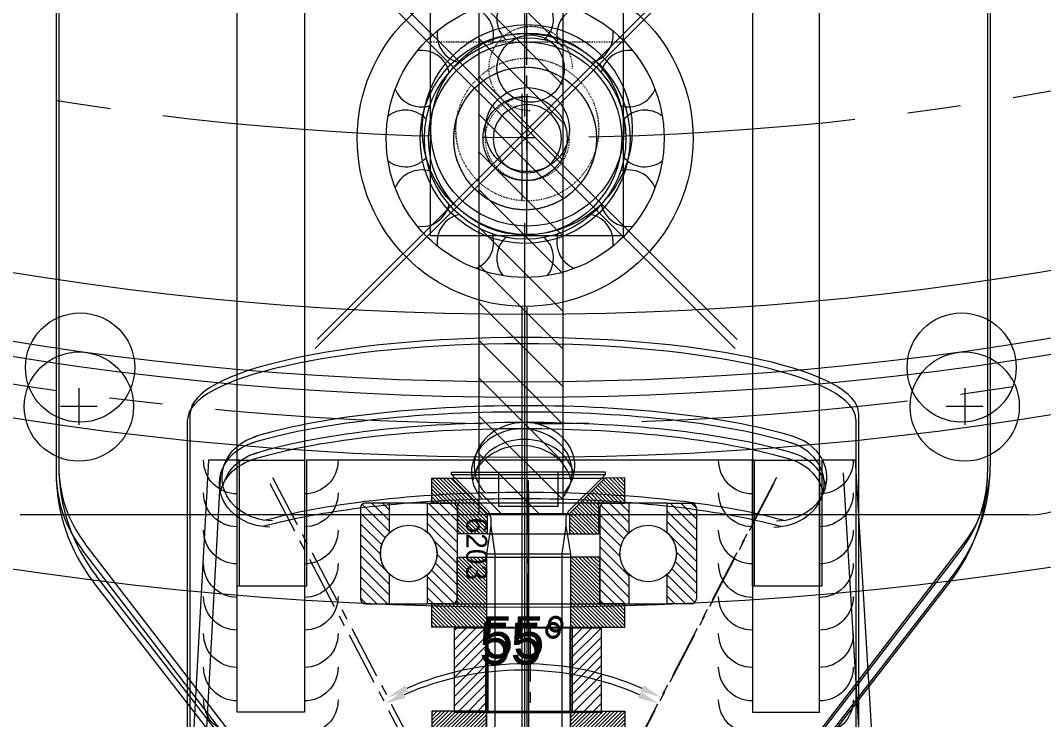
# Model space of a CAD drawing. Extents: x -3873 to 164127, y 7129 to 96529.
# Drawn here: x 83990 to 84111.8, y 63878.8 to 63962.1 of the extents above; entities that cross this region are included whole.
import ezdxf

# ---------------------------------------------------------------- set-up
doc = ezdxf.new("R2010")
doc.units = 0
doc.header["$PDMODE"] = 35
doc.header["$PDSIZE"] = 25
for name, pattern in [('CENTER', [50.8, 31.75, -6.35, 6.35, -6.35]), ('CENTRE', [50.8, 31.75, -6.35, 6.35, -6.35]), ('DASHED', [0.2068, 0.1655, -0.0413])]:
    doc.linetypes.add(name, pattern=pattern)
doc.layers.get('0').update_dxf_attribs({"linetype": 'CONTINUOUS'})
doc.layers.get('Defpoints').update_dxf_attribs({"linetype": 'CONTINUOUS'})
doc.layers.add('3-kose makarasi-485', color=7, linetype='CONTINUOUS')
doc.layers.add('LAYOUT Kromeka', color=1, linetype='CONTINUOUS', lineweight=5)
doc.dimstyles.new('ISO-25', dxfattribs={"dimtxt": 2.5, "dimasz": 2.5, "dimexe": 1.25, "dimexo": 0.625, "dimtad": 1, "dimtxsty": 'Standard', "dimcen": 2.5, "dimadec": 0, "dimazin": 0, "dimtfac": 1, "dimtmove": 0, "dimatfit": 3, "dimfxl": 0, "dimarcsym": 0})
pattern_1 = [(45, (-51801.0656, 3983.2469), (-1.122532015, 1.122532015), [])]
pattern_2 = [(135, (-61698.3186, -18096.7604), (-2.24506403, -2.24506403), [])]

# ---------------------------------------------------------------- blocks, each defined once
blk = doc.blocks.new('6203 burcu-yan')
at = {"linetype": 'Continuous', "ltscale": 0.2}
for radius in [11.5, 5.01]:
    blk.add_circle((0, 0), radius, dxfattribs=at)
at = {"linetype": 'DASHED', "ltscale": 0.2}
blk.add_circle((0, 0), 8.5, dxfattribs=at)
at = {"linetype": 'Continuous', "ltscale": 0.2}
blk.add_point((0, 0), dxfattribs=at)
blk = doc.blocks.new('ALT-profili-ust')
at = {"linetype": 'Continuous', "ltscale": 0.2}
for p, q in [((383.67, 54.91), (383.67, 50.54)), ((381.48, 52.73), (385.86, 52.73)), ((383.67, -50.54), (383.67, -54.91)), ((381.48, -52.73), (385.86, -52.73))]:
    blk.add_line(p, q, dxfattribs=at)
at = {"linetype": 'CENTRE', "ltscale": 2}
blk.add_line((-847.37, 0), (1061.83, 0), dxfattribs=at)
at = {"linetype": 'Continuous', "ltscale": 0.2}
for centre in [(383.67, 52.73), (383.67, -52.73)]:
    blk.add_circle(centre, 6.5, dxfattribs=at)
blk = doc.blocks.new('UST-profili-ust')
at = {"linetype": 'CENTRE', "ltscale": 2}
blk.add_line((-847.37, 0), (1061.83, 0), dxfattribs=at)
blk = doc.blocks.new('sase-ust')
at = {"linetype": 'CENTRE', "ltscale": 2}
blk.add_line((-955.77, 0.42), (963.44, 0.42), dxfattribs=at)
at = {"linetype": 'Continuous'}
for name, p in [('UST-profili-ust', (-98.39, 0.72)), ('ALT-profili-ust', (-98.39, 0.11))]:
    blk.add_blockref(name, p, dxfattribs=at)
blk = doc.blocks.new('*D335')
at = {"layer": '3-kose makarasi-485', "color": 252, "linetype": 'Continuous', "lineweight": -2, "transparency": 16777216}
blk.add_arc((172.81, 0), 35.05, 156.4345, 203.5655, dxfattribs=at)
at = {"layer": '3-kose makarasi-485', "color": 252, "linetype": 'Continuous', "transparency": 16777216}
for points in [[(140.31, 14.19), (141.06, 13.83), (141.76, 16.27)], [(141.06, -13.83), (140.31, -14.19), (141.76, -16.27)]]:
    blk.add_solid(points, dxfattribs=at)
at = {"layer": 'Defpoints', "color": 0, "linetype": 'Continuous', "transparency": 16777216}
for p in [(115.55, 30), (138.21, 5.61), (172.81, 0), (172.81, 0), (115.55, -30)]:
    blk.add_point(p, dxfattribs=at)
at = {"layer": '3-kose makarasi-485', "color": 1, "linetype": 'Continuous', "transparency": 16777216, "insert": (134.63, 0), "char_height": 5, "attachment_point": 5, "rotation": 90}
blk.add_mtext('55°', dxfattribs=at)
blk = doc.blocks.new('aktarici-sorting-direk-ust')
at = {"ltscale": 0.2}
h = blk.add_hatch(dxfattribs=at)
h.set_pattern_fill('ANSI31', color=256, style=0)
h.set_pattern_definition([(45, (-33705.045, -9066.7734), (-2.24506403, 2.24506403), [])])
h.paths.add_polyline_path([(222.74, -47.73), (133.02, -47.73), (133.02, -57.73), (222.74, -57.73)])
at = {"linetype": 'Continuous', "ltscale": 0.2}
for p, q in [((133.02, -47.73), (222.74, -47.73)), ((132.9, -57.73), (222.74, -57.73))]:
    blk.add_line(p, q, dxfattribs=at)
blk.add_lwpolyline([(222.74, 7.71), (222.74, -112.32)], dxfattribs=at)
for centre in [(205.2, -0.25), (205.2, -105.2)]:
    blk.add_circle(centre, 6.5, dxfattribs=at)
blk.add_arc((212.74, 7.71), 10, 0, 90, dxfattribs=at)
blk = doc.blocks.new('araba-govde-YENI-ust')
at = {"ltscale": 0.2}
h = blk.add_hatch(dxfattribs=at)
h.set_pattern_fill('ANSI31', color=256, scale=0.5, style=0)
h.set_pattern_definition(pattern_1)
h.paths.add_polyline_path([(-15.02, 14.59), (4.97, 14.59), (4.97, 18.19), (-80.02, 18.06), (-80.02, 14.59), (-60.02, 14.59), (-60.02, 13.66), (-15.02, 13.66)])
h = blk.add_hatch(dxfattribs=at)
h.set_pattern_fill('ANSI31', color=256, scale=0.5, style=0)
h.set_pattern_definition(pattern_1)
h.paths.add_polyline_path([(-80.02, -14.21), (-80.02, -17.68), (4.97, -17.81), (4.97, -14.21), (-15.02, -14.21), (-15.02, -13.28), (-60.02, -13.28), (-60.02, -14.21)])
at = {"linetype": 'DASHED', "ltscale": 0.2}
for p, q in [((-94.11, 11.7, 83.99), (-94.11, -11.32, 83.99)), ((-9, 11.7, -36.52), (-9, -11.32, -36.52)), ((-1, 11.7, -36.52), (-1, -11.32, -36.52))]:
    blk.add_line(p, q, dxfattribs=at)
at = {"linetype": 'Continuous', "ltscale": 0.2}
for p, q in [((-8, 11.7, 109.55), (-8, -11.32, 109.55)), ((-2, 11.7, 109.55), (-2, -11.32, 109.55))]:
    blk.add_line(p, q, dxfattribs=at)
at = {"linetype": 'CENTRE', "ltscale": 0.2}
for p, q in [((-5, 11.7, -109.55), (-5, -11.32, 109.55)), ((-117.11, 0.19, 146.07), (4.97, 0.19))]:
    blk.add_line(p, q, dxfattribs=at)
at = {"linetype": 'Continuous', "ltscale": 0.2, "elevation": 109.55}
for points in [[(-80.03, -17.81), (-80.03, 18.19), (4.97, 18.19), (4.97, -17.81)], [(-117.11, -11.32), (-117.11, 11.7), (4.97, 11.7), (4.97, -11.32)]]:
    blk.add_lwpolyline(points, close=True, dxfattribs=at)
at = {"linetype": 'Continuous', "ltscale": 0.2}
for points, elevation in [([(-80.03, 18.19), (-80.02, 14.64)], 146.07), ([(-80.02, 18.19), (-80.02, 14.59), (-60.02, 14.59), (-60.02, 13.66), (-15.02, 13.66), (-15.02, 14.59), (4.97, 14.59), (4.97, 18.19), (-80.03, 18.06)], 109.55), ([(-80.02, -17.81), (-80.02, -14.21), (-60.02, -14.21), (-60.02, -13.28), (-15.02, -13.28), (-15.02, -14.21), (4.97, -14.21), (4.97, -17.81), (-80.03, -17.68)], 109.55)]:
    blk.add_lwpolyline(points, dxfattribs=dict(at, elevation=elevation))
for points in [[(-80.02, 14.64), (-80.02, 14.59), (-60.02, 14.59), (-60.02, 13.66), (-15.02, 13.66), (-15.02, 14.59), (4.97, 14.59)], [(-80.02, -14.21), (-80.02, -14.21), (-60.02, -14.21), (-60.02, -13.28), (-15.02, -13.28), (-15.02, -14.21), (4.97, -14.21)]]:
    blk.add_lwpolyline(points, dxfattribs=at)
blk.add_circle((-105.59, 0.26, 182.58), 4.06, dxfattribs=at)
at = {"linetype": 'DASHED', "ltscale": 0.2}
blk.add_arc((-105.59, 0.26, 182.58), 5, 90, 0, dxfattribs=at)
blk = doc.blocks.new('6203-ust')
at = {"ltscale": 0.5}
for radius in [20, 16.54, 12, 8.5]:
    blk.add_circle((0, 0), radius, dxfattribs=at)
at = {"linetype": 'Continuous', "ltscale": 0.2}
for centre, start, end in [((0, 14.25), 142.0484, 227.1112), ((0, 14.25), 312.8888, 37.9516), ((-7.13, 12.34), 342.8888, 67.9516), ((7.12, 12.34), 112.0484, 197.1112), ((-7.13, 12.34), 172.0484, 257.1112), ((7.12, 12.34), 282.8888, 7.9516), ((-12.34, 7.12), 12.8888, 97.9516), ((12.34, 7.12), 82.0484, 167.1112), ((-12.34, 7.12), 202.0484, 287.1112), ((12.34, 7.12), 252.8888, 337.9516), ((-14.25, 0), 42.8888, 127.9516), ((14.25, 0), 52.0484, 137.1112), ((-14.25, 0), 232.0484, 317.1112), ((14.25, 0), 222.8888, 307.9516), ((-12.34, -7.13), 72.8888, 157.9516), ((12.34, -7.13), 22.0484, 107.1112), ((-12.34, -7.13), 262.0484, 347.1112), ((12.34, -7.13), 192.8888, 277.9516), ((-7.13, -12.34), 102.8888, 187.9516), ((7.12, -12.34), 352.0484, 77.1112), ((-7.13, -12.34), 292.0484, 17.1112), ((0, -14.25), 132.8888, 217.9516), ((0, -14.25), 322.0484, 47.1112), ((7.12, -12.34), 162.8888, 247.9516)]:
    blk.add_arc(centre, 3.37, start, end, dxfattribs=at)
at = {"linetype": 'Continuous', "ltscale": 0.2, "insert": (-4.36, -16.84), "char_height": 2.5, "width": 18.5007, "attachment_point": 1}
blk.add_mtext('{6203}', dxfattribs=at)
blk = doc.blocks.new('6203-yan')
for p, q in [((-6, 16.86, -36.52), (-2.86, 20, -36.52)), ((-6, 18.13, -36.52), (-4.13, 20, -36.52)), ((-6, 19.39, -36.52), (-5.39, 20, -36.52)), ((-5.4, 20, -36.52), (5.4, 20, -36.52)), ((-5.05, 16.54, -36.52), (-1.59, 20, -36.52)), ((-3.78, 16.54, -36.52), (-0.32, 20, -36.52)), ((-2.51, 16.54, -36.52), (0.95, 20, -36.52)), ((-0.17, 17.62, -36.52), (2.21, 20, -36.52)), ((0.96, 17.48, -36.52), (3.48, 20, -36.52)), ((1.83, 17.08, -36.52), (4.75, 20, -36.52)), ((2.56, 16.54, -36.52), (5.83, 19.82, -36.52)), ((-6, 16.54, -36.52), (-6, 19.4, -36.52)), ((3.82, 16.54, -36.52), (6, 18.72, -36.52)), ((6, 19.4, -36.52), (6, 16.54, -36.52)), ((5.09, 16.54, -36.52), (6, 17.45, -36.52)), ((-2.48, 16.54, -36.52), (-6, 16.54, -36.52)), ((-6, 16.54, -36.52), (-6, 12, -36.52)), ((6, 16.54, -36.52), (2.48, 16.54, -36.52)), ((6, 12, -36.52), (6, 16.54, -36.52)), ((-2.51, 12, -36.52), (-6, 12, -36.52)), ((-6, 12, -36.52), (-6, 9.1, -36.52)), ((-6, 9.65, -36.52), (-3.65, 12, -36.52)), ((-6, 10.92, -36.52), (-4.92, 12, -36.52)), ((-5.76, 8.62, -36.52), (-2.45, 11.93, -36.52)), ((-4.62, 8.5, -36.52), (-1.75, 11.37, -36.52)), ((-3.35, 8.5, -36.52), (-0.86, 10.99, -36.52)), ((-0.81, 8.5, -36.52), (2.69, 12, -36.52)), ((0.46, 8.5, -36.52), (3.96, 12, -36.52)), ((1.72, 8.5, -36.52), (5.22, 12, -36.52)), ((6, 12, -36.52), (2.51, 12, -36.52)), ((2.99, 8.5, -36.52), (6, 11.51, -36.52)), ((6, 9.1, -36.52), (6, 12, -36.52)), ((-2.08, 8.5, -36.52), (0.31, 10.89, -36.52)), ((4.26, 8.5, -36.52), (6, 10.24, -36.52)), ((-6, 9.1), (-6, -9.1)), ((5.54, 8.52, -36.52), (5.98, 8.96, -36.52)), ((6, -9.1), (6, 9.1)), ((-5.4, 8.5, -36.52), (5.4, 8.5, -36.52)), ((-6, 0), (6, 0)), ((-6, -11.9, -36.52), (-2.6, -8.5, -36.52)), ((-6, -10.63, -36.52), (-3.87, -8.5, -36.52)), ((-6, -9.37, -36.52), (-5.13, -8.5, -36.52)), ((-5.4, -8.5, -36.52), (5.4, -8.5, -36.52)), ((-4.83, -12, -36.52), (-1.33, -8.5, -36.52)), ((-3.56, -12, -36.52), (-0.06, -8.5, -36.52)), ((-1.55, -11.25, -36.52), (1.21, -8.5, -36.52)), ((0.1, -10.88, -36.52), (2.47, -8.5, -36.52)), ((1.16, -11.08, -36.52), (3.74, -8.5, -36.52)), ((1.99, -11.52, -36.52), (5.01, -8.5, -36.52)), ((-6, -12, -36.52), (-6, -9.1, -36.52)), ((2.78, -12, -36.52), (5.94, -8.84, -36.52)), ((6, -9.1, -36.52), (6, -12, -36.52)), ((4.05, -12, -36.52), (6, -10.05, -36.52)), ((-6, -12, -36.52), (-6, -16.54, -36.52)), ((-2.51, -12, -36.52), (-6, -12, -36.52)), ((6, -12, -36.52), (2.51, -12, -36.52)), ((5.31, -12, -36.52), (6, -11.31, -36.52)), ((6, -16.54, -36.52), (6, -12, -36.52)), ((-6, -16.54, -36.52), (-6, -19.4, -36.52)), ((-2.48, -16.54, -36.52), (-6, -16.54, -36.52)), ((-6, -18.64, -36.52), (-3.9, -16.54, -36.52)), ((-6, -17.37, -36.52), (-5.17, -16.54, -36.52)), ((-5.87, -19.78, -36.52), (-2.63, -16.54, -36.52)), ((-1.02, -20, -36.52), (2.06, -16.92, -36.52)), ((0.25, -20, -36.52), (3.71, -16.54, -36.52)), ((1.52, -20, -36.52), (4.98, -16.54, -36.52)), ((6, -16.54, -36.52), (2.48, -16.54, -36.52)), ((2.79, -20, -36.52), (6, -16.79, -36.52)), ((6, -19.4, -36.52), (6, -16.54, -36.52)), ((-4.82, -20, -36.52), (-1.88, -17.05, -36.52)), ((-3.55, -20, -36.52), (-1.02, -17.46, -36.52)), ((-2.29, -20, -36.52), (0.09, -17.62, -36.52)), ((4.05, -20, -36.52), (6, -18.05, -36.52)), ((5.32, -20, -36.52), (6, -19.32, -36.52)), ((-5.4, -20, -36.52), (5.4, -20, -36.52))]:
    blk.add_line(p, q)
for centre in [(0, 14.25, -36.52), (0, -14.25, -36.52)]:
    blk.add_circle(centre, 3.37)
for centre, radius, start, end in [((-5.4, 19.4, -36.52), 0.6, 90, 180), ((5.4, 19.4, -36.52), 0.6, 0, 90), ((0, 14.25), 3.37, 121.2758, 123.0758), ((0, 14.25), 3.37, 117.6758, 119.4758), ((0, 14.25), 3.37, 114.0758, 115.8758), ((0, 14.25), 3.37, 110.4758, 112.2758), ((0, 14.25), 3.37, 106.8758, 108.6758), ((0, 14.25), 3.37, 103.2758, 105.0758), ((0, 14.25), 3.37, 99.6758, 101.4758), ((0, 14.25), 3.37, 96.0758, 97.8758), ((0, 14.25), 3.37, 92.4758, 94.2758), ((0, 14.25), 3.37, 88.8758, 90.6758), ((0, 14.25), 3.37, 85.2758, 87.0758), ((0, 14.25), 3.37, 81.6758, 83.4758), ((0, 14.25), 3.37, 78.0758, 79.8758), ((0, 14.25), 3.37, 74.4758, 76.2758), ((0, 14.25), 3.37, 70.8758, 72.6758), ((0, 14.25), 3.37, 67.2758, 69.0758), ((0, 14.25), 3.37, 63.6758, 65.4758), ((0, 14.25), 3.37, 60.0758, 61.8758), ((0, 14.25), 3.37, 56.4758, 58.2758), ((0, 14.25), 3.37, 135.6758, 137.2485), ((0, 14.25), 3.37, 132.0758, 133.8758), ((0, 14.25), 3.37, 128.4758, 130.2758), ((0, 14.25), 3.37, 124.8758, 126.6758), ((0, 14.25), 3.37, 52.8758, 54.6758), ((0, 14.25), 3.37, 49.2758, 51.0758), ((0, 14.25), 3.37, 45.6758, 47.4758), ((0, 14.25), 3.37, 42.7515, 43.8758), ((0, 14.25), 3.37, 221.8331, 223.4166), ((0, 14.25), 3.37, 225.2166, 227.0166), ((0, 14.25), 3.37, 228.8166, 230.6166), ((0, 14.25), 3.37, 232.4166, 234.2166), ((0, 14.25), 3.37, 236.0166, 237.8166), ((0, 14.25), 3.37, 239.6166, 241.4166), ((0, 14.25), 3.37, 243.2166, 245.0166), ((0, 14.25), 3.37, 246.8166, 248.6166), ((0, 14.25), 3.37, 250.4166, 252.2166), ((0, 14.25), 3.37, 254.0166, 255.8166), ((0, 14.25), 3.37, 282.8166, 284.6166), ((0, 14.25), 3.37, 286.4166, 288.2166), ((0, 14.25), 3.37, 290.0166, 291.8166), ((0, 14.25), 3.37, 293.6166, 295.4166), ((0, 14.25), 3.37, 297.2166, 299.0166), ((0, 14.25), 3.37, 300.8166, 302.6166), ((0, 14.25), 3.37, 304.4166, 306.2166), ((0, 14.25), 3.37, 308.0166, 309.8166), ((0, 14.25), 3.37, 311.6166, 313.4166), ((0, 14.25), 3.37, 315.2166, 318.1669), ((0, 14.25), 3.37, 257.6166, 259.4166), ((0, 14.25), 3.37, 261.2166, 263.0166), ((0, 14.25), 3.37, 264.8166, 266.6166), ((0, 14.25), 3.37, 268.4166, 270.2166), ((0, 14.25), 3.37, 272.0166, 273.8166), ((0, 14.25), 3.37, 275.6166, 277.4166), ((0, 14.25), 3.37, 279.2166, 281.0166), ((-5.4, 9.1, -36.52), 0.6, 180, 270), ((5.4, 9.1, -36.52), 0.6, 270, 0), ((-5.4, -9.1, -36.52), 0.6, 90, 180), ((5.4, -9.1, -36.52), 0.6, 0, 90), ((0, -14.25), 3.37, 102.8166, 104.6166), ((0, -14.25), 3.37, 99.2166, 101.0166), ((0, -14.25), 3.37, 95.6166, 97.4166), ((0, -14.25), 3.37, 92.0166, 93.8166), ((0, -14.25), 3.37, 88.4166, 90.2166), ((0, -14.25), 3.37, 84.8166, 86.6166), ((0, -14.25), 3.37, 81.2166, 83.0166), ((0, -14.25), 3.37, 77.6166, 79.4166), ((0, -14.25), 3.37, 135.2166, 138.1669), ((0, -14.25), 3.37, 131.6166, 133.4166), ((0, -14.25), 3.37, 128.0166, 129.8166), ((0, -14.25), 3.37, 124.4166, 126.2166), ((0, -14.25), 3.37, 120.8166, 122.6166), ((0, -14.25), 3.37, 117.2166, 119.0166), ((0, -14.25), 3.37, 113.6166, 115.4166), ((0, -14.25), 3.37, 110.0166, 111.8166), ((0, -14.25), 3.37, 106.4166, 108.2166), ((0, -14.25), 3.37, 74.0166, 75.8166), ((0, -14.25), 3.37, 70.4166, 72.2166), ((0, -14.25), 3.37, 66.8166, 68.6166), ((0, -14.25), 3.37, 63.2166, 65.0166), ((0, -14.25), 3.37, 59.6166, 61.4166), ((0, -14.25), 3.37, 56.0166, 57.8166), ((0, -14.25), 3.37, 52.4166, 54.2166), ((0, -14.25), 3.37, 48.8166, 50.6166), ((0, -14.25), 3.37, 45.2166, 47.0166), ((0, -14.25), 3.37, 41.8331, 43.4166), ((0, -14.25), 3.37, 222.7515, 223.8758), ((0, -14.25), 3.37, 225.6758, 227.4758), ((0, -14.25), 3.37, 229.2758, 231.0758), ((0, -14.25), 3.37, 232.8758, 234.6758), ((0, -14.25), 3.37, 304.8758, 306.6758), ((0, -14.25), 3.37, 308.4758, 310.2758), ((0, -14.25), 3.37, 312.0758, 313.8758), ((0, -14.25), 3.37, 315.6758, 317.2485), ((0, -14.25), 3.37, 236.4758, 238.2758), ((0, -14.25), 3.37, 240.0758, 241.8758), ((0, -14.25), 3.37, 243.6758, 245.4758), ((0, -14.25), 3.37, 247.2758, 249.0758), ((0, -14.25), 3.37, 250.8758, 252.6758), ((0, -14.25), 3.37, 254.4758, 256.2758), ((0, -14.25), 3.37, 258.0758, 259.8758), ((0, -14.25), 3.37, 261.6758, 263.4758), ((0, -14.25), 3.37, 265.2758, 267.0758), ((0, -14.25), 3.37, 268.8758, 270.6758), ((0, -14.25), 3.37, 272.4758, 274.2758), ((0, -14.25), 3.37, 276.0758, 277.8758), ((0, -14.25), 3.37, 279.6758, 281.4758), ((0, -14.25), 3.37, 283.2758, 285.0758), ((0, -14.25), 3.37, 286.8758, 288.6758), ((0, -14.25), 3.37, 290.4758, 292.2758), ((0, -14.25), 3.37, 294.0758, 295.8758), ((0, -14.25), 3.37, 297.6758, 299.4758), ((0, -14.25), 3.37, 301.2758, 303.0758), ((-5.4, -19.4, -36.52), 0.6, 180, 270), ((5.4, -19.4, -36.52), 0.6, 270, 0)]:
    blk.add_arc(centre, radius, start, end)
at = {"linetype": 'Continuous', "ltscale": 0.2, "insert": (-4.27, -4.9, -36.52), "char_height": 2.5, "width": 15.8062, "attachment_point": 1}
blk.add_mtext('{6203}', dxfattribs=at)
blk = doc.blocks.new('6203 burcu-ust')
at = {"linetype": 'Continuous', "ltscale": 0.2}
h = blk.add_hatch(dxfattribs=at)
h.set_pattern_fill('ANSI31', color=256, scale=0.1, angle=90, style=0)
h.set_pattern_definition([(135, (-24387.67994, -11654.08303), (-0.224506403, -0.224506403), [])])
h.paths.add_polyline_path([(0, 11.5), (2.75, 11.5), (2.75, 8.5), (8.34, 8.5), (8.34, 5.01), (0, 5)])
h.paths.add_polyline_path([(0, -5), (0, -11.49), (2.75, -11.49), (2.75, -8.49), (8.34, -8.49), (8.34, -4.99)])
for p, q in [((0, -5), (0, 5)), ((8.34, -4.99), (8.34, 5.01))]:
    blk.add_line(p, q, dxfattribs=at)
at = {"linetype": 'CENTRE', "ltscale": 0.2}
blk.add_line((0, 0), (8.34, 0), dxfattribs=at)
at = {"linetype": 'Continuous', "ltscale": 0.2}
for points in [[(0, 11.5), (2.75, 11.5), (2.75, 8.5), (8.34, 8.5), (8.34, 5.01), (0, 5), (0, 11.5)], [(0, -5), (0, -11.49), (2.75, -11.49), (2.75, -8.49), (8.34, -8.49), (8.34, -4.99), (0, -5)]]:
    blk.add_lwpolyline(points, dxfattribs=at)
blk = doc.blocks.new('6203 yuksuk-ust')
at = {"linetype": 'Continuous', "ltscale": 0.2}
h = blk.add_hatch(dxfattribs=at)
h.set_pattern_fill('ANSI31', color=256, scale=0.1, angle=90, style=0)
h.set_pattern_definition([(135, (-24386.41534, -11543.984), (-0.224506403, -0.224506403), [])])
h.paths.add_polyline_path([(0, 4.9), (0, 8.4), (3.66, 8.4), (3.66, 11.5), (6.66, 11.5), (6.65, 9.11), (2.44, 4.9)])
h.paths.add_polyline_path([(0, -4.9), (0, -8.4), (3.66, -8.4), (3.65, -11.5), (6.65, -11.5), (6.65, -9.11), (2.44, -4.9)])
for p, q in [((6.65, -9.11), (6.65, 9.11)), ((0, -4.9), (0, 4.9)), ((2.44, -4.9), (2.44, 4.9))]:
    blk.add_line(p, q, dxfattribs=at)
at = {"linetype": 'CENTRE', "ltscale": 0.2}
blk.add_line((0, 0), (6.65, 0), dxfattribs=at)
at = {"linetype": 'Continuous', "ltscale": 0.2}
for points in [[(0, 4.9), (0, 8.4), (3.66, 8.4), (3.66, 11.5), (6.66, 11.5), (6.65, 9.11), (2.44, 4.9), (0, 4.9)], [(0, -4.9), (0, -8.4), (3.66, -8.4), (3.65, -11.5), (6.65, -11.5), (6.65, -9.11), (2.44, -4.9), (0, -4.9)]]:
    blk.add_lwpolyline(points, dxfattribs=at)
blk = doc.blocks.new('M10-40-havsa basli-imbus-yan')
for p, q in [((-3.33, 45.19), (-5, 43.52)), ((3.33, 45.19), (-3.33, 45.19)), ((0, 2.33, -21.91), (0, 45.19)), ((5, 43.52), (3.33, 45.19)), ((-3.98, 41.21), (-3.98, 44.54)), ((3.98, 41.21), (3.98, 44.54)), ((-5, 41.21), (-5, 43.52)), ((-5, 43.52), (-5, 41.21)), ((-5, 43.52), (5, 43.52)), ((5, 41.21), (5, 43.52)), ((-5, 9.75, -21.91), (-5, 41.21)), ((-3.98, 9.75, -21.91), (-3.98, 41.21)), ((3.98, 9.75, -21.91), (3.98, 41.21)), ((5, 9.75, -21.91), (5, 41.21)), ((-4.46, 6.41, -21.91), (-5, 9.75, -21.91)), ((5, 9.75), (-5, 9.75)), ((-4.46, 6.41, -21.91), (-3.98, 9.75, -21.91)), ((4.46, 6.41, -21.91), (3.98, 9.75, -21.91)), ((4.46, 6.41, -21.91), (5, 9.75, -21.91)), ((-4.46, 5.41, -21.91), (-4.46, 6.41, -21.91)), ((4.46, 5.41, -21.91), (4.46, 6.41, -21.91)), ((-4.75, 4.71, -21.91), (-9.17, 0.29, -21.91)), ((-3.55, 4.1, -21.91), (-3.55, 0, -21.91)), ((-3.55, 4.1, -21.91), (3.55, 4.1, -21.91)), ((3.55, 0, -21.91), (3.55, 4.1, -21.91)), ((4.75, 4.71, -21.91), (9.17, 0.29, -21.91)), ((-9.17, 0.29), (-9.17, 0)), ((-1.33, 0.29, -21.91), (-9.17, 0.29, -21.91)), ((-9.17, 0, -21.91), (0, 0, -21.91)), ((1.33, 0.29), (-1.33, 0.29)), ((9.17, 0, -21.91), (0, 0, -21.91)), ((9.17, 0.29, -21.91), (1.33, 0.29, -21.91)), ((9.17, 0.29), (9.17, 0))]:
    blk.add_line(p, q)
for centre, start, end in [((-6.38, 5.8, -21.91), 326.2599, 348.7444), ((2.83, 4.32, -21.91), 11.2529, 33.7428)]:
    blk.add_arc(centre, 1.96, start, end)
at = {"text_generation_flag": 2, "flags": 9}
blk.add_attdef('COPYRIGHT', (0, 0.29), '', height=0.000000000167, rotation=180, dxfattribs=at)
blk = doc.blocks.new('carrier-tablasi-ust')
at = {"linetype": 'Continuous', "ltscale": 0.2}
for points in [[(-83.41, 42.85), (-69.38, 42.85), (0, 38.68), (0, 34.66), (-14.99, 34.66), (-14.99, 26.67), (0, 26.67), (0, -26.67), (-14.99, -26.67), (-14.99, -34.66), (0, -34.66), (0, -38.34), (-69.38, -42.14), (-83.41, -42.14, -0.414214), (-93.41, -32.14), (-93.41, 32.85, -0.414214), (-83.41, 42.85, 0)], [(-1.5, -36.92), (-69.42, -40.64), (-83.41, -40.64, -0.414214), (-91.91, -32.14), (-91.91, 32.85, -0.414214), (-83.41, 41.35), (-69.43, 41.35), (-1.5, 37.27)]]:
    blk.add_lwpolyline(points, format="xyb", dxfattribs=at)
for points, elevation in [([(-79.41, 35.6), (-69.17, 35.6, -1), (-69.17, 25.1), (-79.41, 25.1, -1), (-79.41, 35.6)], -36.52), ([(-79.41, -24.39), (-69.17, -24.39, -1), (-69.17, -34.89), (-79.41, -34.89, -1), (-79.41, -24.39)], -18.26)]:
    blk.add_lwpolyline(points, format="xyb", dxfattribs=dict(at, elevation=elevation))
at = {"linetype": 'Continuous', "ltscale": 0.2, "elevation": 171.63}
blk.add_lwpolyline([(-30.04, 4.97), (-19.97, 4.97), (-19.97, -5.08), (-30.04, -5.08)], close=True, dxfattribs=at)
at = {"linetype": 'Continuous', "ltscale": 0.2}
for p in [(-79.41, 30.35, -36.52), (-69.17, 30.35, -18.26), (-79.41, -29.64, -36.52), (-69.17, -29.64, -18.26)]:
    blk.add_point(p, dxfattribs=at)
blk = doc.blocks.new('tarti-kolu-YENI-ust')
at = {"linetype": 'Continuous', "ltscale": 0.2}
h = blk.add_hatch(dxfattribs=at)
h.set_pattern_fill('ANSI31', color=256, angle=90, style=0)
h.set_pattern_definition(pattern_2)
h.paths.add_polyline_path([(94, 34.66), (94, 26.67), (82.74, 26.67), (82.74, 34.66)])
h.paths.add_polyline_path([(74.74, 34.66), (74.74, 26.67), (63.74, 26.67), (63.74, 34.66)])
at = {"ltscale": 0.2}
h = blk.add_hatch(dxfattribs=at)
h.set_pattern_fill('ANSI31', color=256, scale=0.25, style=0)
h.set_pattern_definition([(45, (-50720.6366, 3219.0636), (-0.561266008, 0.561266008), [])])
h.paths.add_polyline_path([(-30, 4.95), (-20, 4.95), (-20, 8.71), (-30, 8.71)])
h = blk.add_hatch(dxfattribs=at)
h.set_pattern_fill('ANSI31', color=256, scale=0.25, style=0)
h.set_pattern_definition([(45, (-50720.6226, 3205.29726), (-0.561266008, 0.561266008), [])])
h.paths.add_polyline_path([(-29.99, -8.82), (-19.98, -8.82), (-19.98, -5.05), (-29.99, -5.05)])
at = {"linetype": 'Continuous', "ltscale": 0.2}
h = blk.add_hatch(dxfattribs=at)
h.set_pattern_fill('ANSI31', color=256, angle=90, style=0)
h.set_pattern_definition(pattern_2)
h.paths.add_polyline_path([(94, -34.66), (94, -26.67), (82.74, -26.67), (82.74, -34.66)])
h.paths.add_polyline_path([(74.74, -34.66), (74.74, -26.67), (63.74, -26.67), (63.74, -34.66)])
at = {"linetype": 'CENTRE', "ltscale": 0.2}
blk.add_line((-20.01, 0.21, 208.14), (-30, 0.21, 208.14), dxfattribs=at)
at = {"linetype": 'Continuous', "ltscale": 0.2}
for points, elevation in [([(94, 34.66), (94, 26.67), (-29.99, 26.67), (-29.99, 34.66)], -36.52), ([(-14.99, 26.67), (0, 26.67), (0, 34.66), (-14.99, 34.66)], -1124777.88), ([(94, 34.66), (94, 26.67), (63.74, 26.67), (63.74, 34.66)], -36.52), ([(74.74, 34.66), (74.74, 26.67), (63.74, 26.67), (63.74, 34.66)], -36.52), ([(94, 34.66), (94, 26.67), (82.74, 26.67), (82.74, 34.66)], -36.52), ([(-30.01, 8.71), (-20, 8.71), (-20, 4.95), (-30.01, 4.95)], 208.14), ([(-30, 8.71), (-20, 8.71), (-20, -8.82), (-30, -8.82)], 208.14), ([(-30, 8.71), (-20, 8.71), (-20, -8.82), (-30, -8.82)], 208.14), ([(-30, -5.05), (-20, -5.05), (-20, -8.82), (-30, -8.82)], 208.14), ([(94, -34.66), (94, -26.67), (-29.99, -26.67), (-29.99, -34.66)], -36.52), ([(-14.99, -34.66), (0, -34.66), (0, -26.67), (-14.99, -26.67)], -36.52), ([(94, -34.66), (94, -26.67), (63.74, -26.67), (63.74, -34.66)], -36.52), ([(74.74, -34.66), (74.74, -26.67), (63.74, -26.67), (63.74, -34.66)], -36.52), ([(94, -34.66), (94, -26.67), (82.74, -26.67), (82.74, -34.66)], -36.52)]:
    blk.add_lwpolyline(points, close=True, dxfattribs=dict(at, elevation=elevation))
for centre, start, end in [((-28.54, 34.66, 36.52), 90, 180), ((-24.64, 34.66, 36.52), 90, 180), ((-20.65, 34.66, 36.52), 90, 180), ((-16.22, 34.66, 36.52), 90, 180), ((-12.32, 34.66, 36.52), 90, 180), ((-8.33, 34.66, 36.52), 90, 180), ((-3.9, 34.66, 36.52), 90, 180), ((0, 34.66, 36.52), 90, 180), ((-28.54, 26.67, 36.52), 180, 270), ((-24.64, 26.67, 36.52), 180, 270), ((-20.65, 26.67, 36.52), 180, 270), ((-16.22, 26.67, 36.52), 180, 270), ((-12.32, 26.67, 36.52), 180, 270), ((-8.33, 26.67, 36.52), 180, 270), ((-3.9, 26.67, 36.52), 180, 270), ((0, 26.67, 36.52), 180, 270), ((-28.54, -26.67, 36.52), 90, 180), ((-24.64, -26.67, 36.52), 90, 180), ((-20.65, -26.67, 36.52), 90, 180), ((-16.22, -26.67, 36.52), 90, 180), ((-12.32, -26.67, 36.52), 90, 180), ((-8.33, -26.67, 36.52), 90, 180), ((-3.9, -26.67, 36.52), 90, 180), ((0, -26.67, 36.52), 90, 180), ((-28.54, -34.66, 36.52), 180, 270), ((-24.64, -34.66, 36.52), 180, 270), ((-20.65, -34.66, 36.52), 180, 270), ((-16.22, -34.66, 36.52), 180, 270), ((-12.32, -34.66, 36.52), 180, 270), ((-8.33, -34.66, 36.52), 180, 270), ((-3.9, -34.66, 36.52), 180, 270), ((0, -34.66, 36.52), 180, 270)]:
    blk.add_arc(centre, 4.02, start, end, dxfattribs=at)
at = {"linetype": 'Continuous'}
blk.add_blockref('carrier-tablasi-ust', (0, 0.26, 36.52), dxfattribs=at)
blk = doc.blocks.new('carrier-takimi-ust')
at = {"linetype": 'Continuous'}
for name, p in [('tarti-kolu-YENI-ust', (-40.46, 0, 474.71)), ('araba-govde-YENI-ust', (103.41, -0.39, 255.61))]:
    blk.add_blockref(name, p, dxfattribs=at)
at = {"linetype": 'Continuous', "ltscale": 0.2, "xscale": -1}
for name, p in [('6203-yan', (-51.57, 0, 281.18)), ('6203 burcu-ust', (-70.33, 0, 281.18)), ('6203 burcu-yan', (-2.15, -0.39, 463.76))]:
    blk.add_blockref(name, p, dxfattribs=at)
at = {"linetype": 'Continuous', "ltscale": 0.2, "xscale": -1.000000000000002, "rotation": 90}
for name, p in [('6203-ust', (-2.15, -0.39, 463.76)), ('M10-40-havsa basli-imbus-yan', (-41.87, 0, 303.09))]:
    blk.add_blockref(name, p, dxfattribs=at)
at = {"linetype": 'Continuous', "ltscale": 0.2}
for name, p in [('6203 burcu-ust', (-60.33, 0, 281.18)), ('6203 yuksuk-ust', (-49.23, 0, 281.18))]:
    blk.add_blockref(name, p, dxfattribs=at)
blk = doc.blocks.new('disli-M4-T192-ust')
at = {"linetype": 'Continuous'}
for radius in [389, 380]:
    blk.add_circle((0, 0), radius, dxfattribs=at)
at = {"linetype": 'CENTER'}
blk.add_circle((0, 0), 385, dxfattribs=at)
blk = doc.blocks.new('kam-tablasi-8-inch')
at = {"linetype": 'Continuous', "ltscale": 0.2}
for radius in [406.8, 381.8, 371.93]:
    blk.add_arc((0, 0.42), radius, 270, 90, dxfattribs=at)
at = {"linetype": 'CENTER'}
blk.add_arc((0, 0.42), 350.89, 270, 90, dxfattribs=at)
blk = doc.blocks.new('aktarici-sort-ust')
at = {"linetype": 'Continuous'}
for p, q in [((-62.642, 55.446), (114.189, 55.446)), ((178.178, 10.25), (123.473, 52.291)), ((178.646, 11.142), (127.305, 50.956)), ((178.178, -10.25), (123.473, -52.291)), ((178.646, -11.142), (127.305, -50.956)), ((-62.642, -55.446), (114.189, -55.446))]:
    blk.add_line(p, q, dxfattribs=at)
at = {"linetype": 'CENTRE', "ltscale": 0.2}
for p in [(115.553, 30), (115.553, -30)]:
    blk.add_line(p, (172.807, 0), dxfattribs=at)
at = {"linetype": 'Continuous'}
for points in [[(107.93, 39.786), (269.447, 39.786)], [(217.976, -39.786), (107.93, -39.786)]]:
    blk.add_lwpolyline(points, dxfattribs=at)
for centre, radius, start, end in [((114.189, 40.209), 15.237, 52.45806, 90), ((114.189, 34.042), 21.404, 52.20676, 90), ((114.189, -34.042), 21.404, 270, 307.79324), ((114.189, -40.209), 15.237, 270, 307.54194)]:
    blk.add_arc(centre, radius, start, end, dxfattribs=at)
for centre, major_axis, ratio, start_param, end_param in [((107.93, 0), (0, -39.786), 0.2270585, 3.1415927, 6.2831853), ((115.553, 30), (0, 6), 0.8608421, -1.5707963, 1.2663437), ((117.552, 30), (0, 6), 0.8608421, 0.1948034, 1.2663437), ((116.054, 0), (0, -39.786), 0.2270585, 3.7676768, 5.6571011), ((118.057, 0), (0, -39.786), 0.2270585, 3.7638336, 5.6609444), ((126.384, 0), (0, -39.786), 0.2270585, 3.8264775, 5.5983005), ((114.189, 0), (0, 6), 0.8608421, -0.6743032, 3.8158959), ((116.192, 0), (0, 6), 0.8608421, 0.1951488, 2.9464439)]:
    blk.add_ellipse(centre, major_axis=major_axis, ratio=ratio, start_param=start_param, end_param=end_param, dxfattribs=at)
at = {"linetype": 'Continuous', "extrusion": (0, 0, -1)}
for centre, start_param in [((115.553, -30), -1.5707963), ((117.552, -30), 0.1948034)]:
    blk.add_ellipse(centre, major_axis=(0, -6), ratio=0.8608421, start_param=start_param, end_param=1.2663437, dxfattribs=at)
at = {"linetype": 'Continuous'}
dim = blk.add_angular_dim_2l(base=(138.212, 5.614), line1=((115.553, 30), (172.807, 0)), line2=((115.553, -30), (172.807, 0)), dimstyle='ISO-25', override={"dimclrd": 256, "dimclre": 256, "dimclrt": 256, "dimtdec": 1}, dxfattribs=at)
dim.commit()
dim.dimension.update_dxf_attribs({"geometry": '*D335', "text_midpoint": (134.635, 0)})
blk = doc.blocks.new('mil-ORTA-yeni-ust')
at = {"linetype": 'Continuous'}
blk.add_blockref('kam-tablasi-8-inch', (0, 0), dxfattribs=at)
blk.add_blockref('disli-M4-T192-ust', (0, 0))
at = {"linetype": 'Continuous', "xscale": -1}
blk.add_blockref('carrier-takimi-ust', (348.85, 0.79, -28.17), dxfattribs=at)
at = {"linetype": 'Continuous', "rotation": 0.001252468744898092}
blk.add_blockref('aktarici-sort-ust', (276.55, 0), dxfattribs=at)
blk = doc.blocks.new('rehenger-6-8-ust')
at = {"linetype": 'Continuous', "ltscale": 0.2}
blk.add_circle((342.676, 1.05), 4, dxfattribs=at)
at = {"linetype": 'DASHED', "ltscale": 0.2}
blk.add_arc((342.676, 1.05), 5, 90, 0, dxfattribs=at)
blk.add_blockref('sase-ust', (97.641, -0.105))
at = {"linetype": 'Continuous'}
for name, p in [('mil-ORTA-yeni-ust', (0, 0)), ('kam-tablasi-8-inch', (0, 0)), ('aktarici-sorting-direk-ust', (173.074, 52.621))]:
    blk.add_blockref(name, p, dxfattribs=at)
at = {"linetype": 'Continuous', "rotation": 0.001252468744868673}
blk.add_blockref('aktarici-sort-ust', (275.8, 0.316), dxfattribs=at)
at = {"linetype": 'Continuous', "ltscale": 0.2}
blk.add_blockref('6203 burcu-yan', (349.939, 0.659, 109.549), dxfattribs=at)

msp = doc.modelspace()

# ---------------------------------------------------------------- block references
at = {"layer": 'LAYOUT Kromeka', "ltscale": 2500, "rotation": 270}
msp.add_blockref('rehenger-6-8-ust', (84049.73, 64299.03, -15419959.69), dxfattribs=at)

doc.saveas('drawing.dxf')
